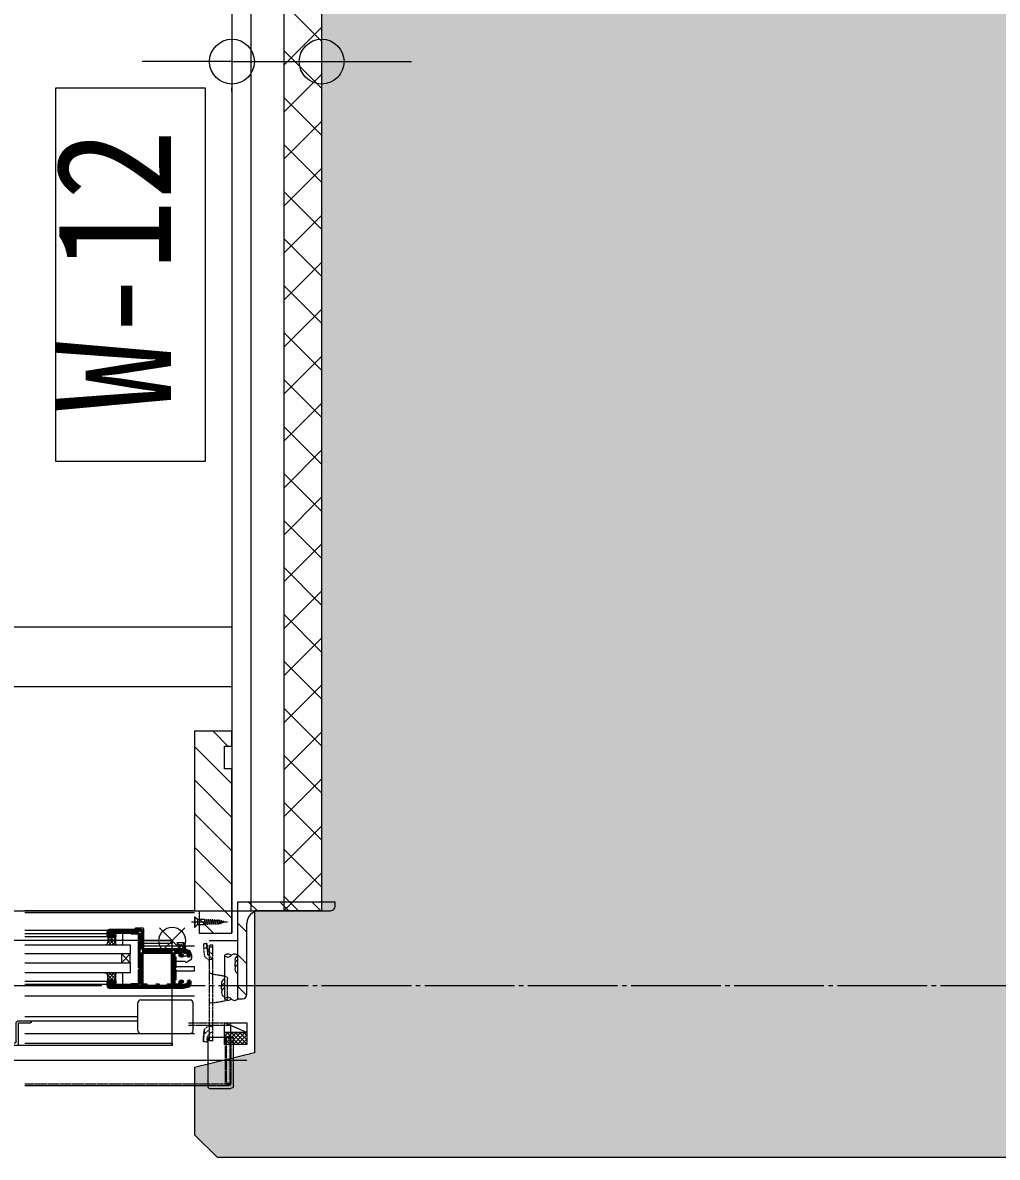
# Model space of a CAD drawing. Units: millimetres at full size, sheet at 1:30. Extents: x -17796 to 21385, y -23279 to 7734.
# Drawn here: x 18784 to 19436, y -5334 to -4575 of the extents above; entities that cross this region are included whole.
import ezdxf
from ezdxf.enums import TextEntityAlignment as Align

# ---------------------------------------------------------------- set-up
doc = ezdxf.new("R2010")
doc.units = ezdxf.units.MM
doc.header["$LTSCALE"] = 30
for name, pattern in [('USER14', [18.9, 15, -0.9, 0.6, -0.9, 0.6, -0.9]), ('USER2', [2, 1.25, -0.25, 0.25, -0.25]), ('USER7', [0.2, 0.1, -0.1]), ('USER8', [0.75, 0.5, -0.25]), ('USER9', [2.3, 2, -0.1, 0.1, -0.1])]:
    doc.linetypes.add(name, pattern=pattern)
for name, color, linetype, lineweight in [('0-1_(W)電灯', 253, 'Continuous', 18), ('0-E_遮音材', 254, 'Continuous', 18), ('1-0_掃き出しﾏｰｸ', 253, 'USER7', 18), ('1-F_衛生陶器・住設', 2, 'USER9', 18), ('3-2_寸法', 142, 'Continuous', 18), ('5-5_割付線', 4, 'Continuous', 18), ('5-6_---', 2, 'USER8', 18), ('5-7_補助線', 21, 'Continuous', 20), ('5-E_文字', 6, 'Continuous', 30), ('5-F_寸法', 2, 'USER8', 9), ('6-0_補助線1', 134, 'Continuous', 9), ('6-2_給湯', 2, 'Continuous', 9)]:
    doc.layers.add(name, color=color, linetype=linetype, lineweight=lineweight)
doc.layers.add('6-1_給水', color=7, linetype='Continuous')
doc.styles.add('ＭＳ ゴシック', font='')
doc.styles.get('ＭＳ ゴシック').set_extended_font_data('MS Gothic')

# ---------------------------------------------------------------- blocks, each defined once
blk = doc.blocks.new('REF-TO-1X861')
at = {"layer": '5-5_割付線'}
for p, q in [((3292, 7192.3), (3292, 7223.8)), ((3301, 7232.8), (4327, 7232.8)), ((3481, 7183.3), (3301, 7183.3)), ((3523, 7199.8), (3481, 7199.8)), ((3481, 7183.3), (3481, 7199.8)), ((3523, 7199.8), (3539.5, 7183.3)), ((3742, 7183.3), (3539.5, 7183.3)), ((3742, 6242.8), (3742, 7183.3)), ((3791.5, 5197.3), (3791.5, 7168.3)), ((3806.5, 7183.3), (3983.5, 7183.3)), ((3992.5, 7067.8), (3992.5, 7174.3)), ((4042, 7067.8), (4042, 7174.3)), ((4051, 7183.3), (4277.5, 7183.3)), ((4292.5, 7168.3), (4292.5, 6782.8)), ((4342, 7217.8), (4342, 6782.8)), ((4027, 7052.8), (4007.5, 7052.8)), ((4582, 6752.8), (4322.5, 6752.8)), ((4342, 6782.8), (4582, 6782.8)), ((3457, 6191.8), (3457, 6227.8)), ((3484, 6182.8), (3466, 6182.8)), ((3742, 6242.8), (3472, 6242.8)), ((3742, 6206.8), (3493, 6206.8)), ((3493, 6191.8), (3493, 6206.8)), ((3742, 5617.3), (3742, 6206.8)), ((3512.6, 5572.1), (3460.1, 5624.6)), ((3512, 5642.8), (3467.6, 5642.8)), ((3537.5, 5617.3), (3512, 5642.8)), ((3742, 5567.8), (3523.2, 5567.8)), ((3742, 5617.3), (3537.5, 5617.3)), ((3742, 5182.3), (3742, 5567.8)), ((3406, 5237.8), (3382, 5237.8)), ((3562, 5237.8), (3538, 5237.8)), ((3992.5, 5297.8), (3992.5, 5191.3)), ((4027, 5312.8), (4007.5, 5312.8)), ((4042, 5297.8), (4042, 5228.8)), ((3292, 5141.8), (3292, 5173.3)), ((3742, 5132.8), (3301, 5132.8)), ((3382, 5179.3), (3382, 5201.8)), ((3391, 5210.8), (3412, 5210.8)), ((3553, 5170.3), (3391, 5170.3)), ((3421, 5219.8), (3421, 5222.8)), ((3523, 5219.8), (3523, 5222.8)), ((3553, 5210.8), (3532, 5210.8)), ((3562, 5179.3), (3562, 5201.8)), ((3592, 5182.3), (3592, 5207.8)), ((3742, 5182.3), (3592, 5182.3)), ((3742, 4541.8), (3742, 5132.8)), ((3778, 4568.8), (3778, 5132.8)), ((4033, 5132.8), (3778, 5132.8)), ((3983.5, 5182.3), (3806.5, 5182.3)), ((4042, 5228.8), (4036, 5222.8)), ((4036, 5222.8), (4042, 5216.8)), ((4042, 5216.8), (4042, 5141.8)), ((3832, 4568.8), (3778, 4568.8)), ((3832, 4532.8), (3832, 4568.8)), ((3832, 4532.8), (3751, 4532.8))]:
    blk.add_line(p, q, dxfattribs=at)
blk.add_lwpolyline([(3352, 5207.8), (3352, 5182.3), (3301, 5182.3)], dxfattribs=at)
for centre, radius, start, end in [((3301, 7223.8), 9, 90, 180), ((3301, 7192.3), 9, 180, 270), ((3806.5, 7168.3), 15, 90, 180), ((3983.5, 7174.3), 9, 0, 90), ((4007.5, 7067.8), 15, 180, 270), ((4027, 7067.8), 15, 270, 0), ((4051, 7174.3), 9, 90, 180), ((4277.5, 7168.3), 15, 0, 90), ((4327, 7217.8), 15, 0, 90), ((4322.5, 6782.8), 30, 180, 270), ((4582, 6767.8), 15, 270, 90), ((3472, 6227.8), 15, 90, 180), ((3466, 6191.8), 9, 180, 270), ((3484, 6191.8), 9, 270, 0), ((3467.6, 5632.1), 10.6, 90, 225), ((3523.2, 5582.8), 15, 225, 270), ((3382, 5207.8), 30, 90, 180), ((3406, 5222.8), 15, 0, 90), ((3538, 5222.8), 15, 90, 180), ((3562, 5207.8), 30, 0, 90), ((4007.5, 5297.8), 15, 90, 180), ((4027, 5297.8), 15, 0, 90), ((3301, 5173.3), 9, 90, 180), ((3301, 5141.8), 9, 180, 270), ((3391, 5201.8), 9, 90, 180), ((3391, 5179.3), 9, 180, 270), ((3412, 5219.8), 9, 270, 0), ((3532, 5219.8), 9, 180, 270), ((3553, 5201.8), 9, 0, 90), ((3553, 5179.3), 9, 270, 360), ((3806.5, 5197.3), 15, 180, 270), ((3983.5, 5191.3), 9, 270, 0), ((4033, 5141.8), 9, 270, 0), ((3751, 4541.8), 9, 180, 270)]:
    blk.add_arc(centre, radius, start, end, dxfattribs=at)
blk = doc.blocks.new('BZA-127(RR)')
at = {"layer": '5-6_---'}
for p, q in [((696, 2040), (627.5, 2031.4)), ((627.5, 2031.4), (647.7, 1870.4)), ((627.5, 2031.4), (627.5, 1941.4)), ((647.7, 1870.4), (750, 1785.6)), ((647.7, 1870.4), (649, 1780.4)), ((819, 2010), (750, 2010)), ((750, 2010), (750, 90)), ((750, 1875.2), (819, 1818)), ((819, 2010), (819, 90)), ((819, 1722), (750, 1722)), ((819, 1248.5), (750, 1260)), ((819, 1248.5), (1059.9, 1208.4)), ((1110, 1149.2), (1110, 770.8)), ((819, 671.5), (1059.9, 711.6)), ((819, 671.5), (750, 660)), ((627.5, 158.6), (649, 319.6)), ((649, 319.6), (750, 409.1)), ((696, 150), (714, 285)), ((714, 285), (750, 316.9)), ((714, 285), (714, 195)), ((750, 316.9), (819, 378)), ((819, 378), (750, 378)), ((696, 150), (627.5, 158.6)), ((696, 150), (696, 60)), ((819, 135), (750, 135)), ((819, 90), (750, 90))]:
    blk.add_line(p, q, dxfattribs=at)
for points in [[(627.5, 1941.4), (649, 1780.4), (750, 1690.9)], [(696, 2040), (714, 1905), (750, 1875.2)], [(696, 60), (714, 195), (750, 226.4), (819, 286.6)], [(696, 60), (627.5, 68.6), (627.5, 158.6)]]:
    blk.add_lwpolyline(points, dxfattribs=at)
for centre, start, end in [((1050, 1149.2), 0, 80.53767), ((1050, 770.8), 279.46233, 0)]:
    blk.add_arc(centre, 60, start, end, dxfattribs=at)
blk = doc.blocks.new('BAP-500R')
at = {"layer": '5-7_補助線'}
for p, q in [((-450, 30), (-450, -969)), ((-420, 60), (0, 60)), ((60, 0), (60, -969)), ((-450, -969), (60, -969))]:
    blk.add_line(p, q, dxfattribs=at)
for centre, radius, start, end in [((-420, 30), 30, 90, 180), ((0, 0), 60, 0, 90)]:
    blk.add_arc(centre, radius, start, end, dxfattribs=at)
at = {"layer": '5-F_寸法'}
for p, q in [((-450, 0), (0, 0)), ((0, 0), (0, -969))]:
    blk.add_line(p, q, dxfattribs=at)
blk = doc.blocks.new('SUBL42TMR6')
at = {"layer": '5-E_文字', "linetype": 'USER8'}
blk.add_lwpolyline([(-90, 291), (0, 291), (0, 1224), (-90, 1224)], close=True, dxfattribs=at)
at = {"layer": '5-F_寸法'}
for p, q in [((-4125, 1224), (0, 1224)), ((-450, 1260), (0, 1260)), ((0, 0), (0, 1260)), ((-840, 0), (0, 0)), ((-839.7, 45), (0, 45))]:
    blk.add_line(p, q, dxfattribs=at)
at = {"layer": '6-0_補助線1', "color": 3, "lineweight": 20}
blk.add_line((-4125, 1260), (-450, 1260), dxfattribs=at)
at = {"layer": '6-2_給湯'}
for p, q in [((-78.1, 1219.7), (-77.8, 1219.7)), ((-78.1, 1172.1), (-77.8, 1172.1)), ((-66.2, 1195.9), (-65.9, 1195.9)), ((-66.2, 1148.2), (-65.9, 1148.2)), ((-54.3, 1219.7), (-54, 1219.7)), ((-54.3, 1172.1), (-54, 1172.1)), ((-42.4, 1195.9), (-42.1, 1195.9)), ((-42.4, 1148.2), (-42.1, 1148.2)), ((-30.5, 1219.7), (-30.2, 1219.7)), ((-30.5, 1172.1), (-30.2, 1172.1)), ((-18.6, 1195.9), (-18.3, 1195.9)), ((-18.6, 1148.2), (-18.3, 1148.2)), ((-6.7, 1219.7), (-6.4, 1219.7)), ((-6.7, 1172.1), (-6.4, 1172.1)), ((-78.1, 1124.4), (-77.8, 1124.4)), ((-78.1, 1076.8), (-77.8, 1076.8)), ((-78.1, 1029.2), (-77.8, 1029.2)), ((-78.1, 981.6), (-77.8, 981.6)), ((-78.1, 933.9), (-77.8, 933.9)), ((-66.2, 1100.6), (-65.9, 1100.6)), ((-66.2, 1053), (-65.9, 1053)), ((-66.2, 1005.4), (-65.9, 1005.4)), ((-66.2, 957.7), (-65.9, 957.7)), ((-54.3, 1124.4), (-54, 1124.4)), ((-54.3, 1076.8), (-54, 1076.8)), ((-54.3, 1029.2), (-54, 1029.2)), ((-54.3, 981.6), (-54, 981.6)), ((-54.3, 933.9), (-54, 933.9)), ((-42.4, 1100.6), (-42.1, 1100.6)), ((-42.4, 1053), (-42.1, 1053)), ((-42.4, 1005.4), (-42.1, 1005.4)), ((-42.4, 957.7), (-42.1, 957.7)), ((-30.5, 1124.4), (-30.2, 1124.4)), ((-30.5, 1076.8), (-30.2, 1076.8)), ((-30.5, 1029.2), (-30.2, 1029.2)), ((-30.5, 981.6), (-30.2, 981.6)), ((-30.5, 933.9), (-30.2, 933.9)), ((-18.6, 1100.6), (-18.3, 1100.6)), ((-18.6, 1053), (-18.3, 1053)), ((-18.6, 1005.4), (-18.3, 1005.4)), ((-18.6, 957.7), (-18.3, 957.7)), ((-6.7, 1124.4), (-6.4, 1124.4)), ((-6.7, 1076.8), (-6.4, 1076.8)), ((-6.7, 1029.2), (-6.4, 1029.2)), ((-6.7, 981.6), (-6.4, 981.6)), ((-6.7, 933.9), (-6.4, 933.9)), ((-78.1, 886.3), (-77.8, 886.3)), ((-78.1, 838.7), (-77.8, 838.7)), ((-78.1, 791.1), (-77.8, 791.1)), ((-78.1, 743.4), (-77.8, 743.4)), ((-78.1, 695.8), (-77.8, 695.8)), ((-66.2, 910.1), (-65.9, 910.1)), ((-66.2, 862.5), (-65.9, 862.5)), ((-66.2, 814.9), (-65.9, 814.9)), ((-66.2, 767.2), (-65.9, 767.2)), ((-66.2, 719.6), (-65.9, 719.6)), ((-54.3, 886.3), (-54, 886.3)), ((-54.3, 838.7), (-54, 838.7)), ((-54.3, 791.1), (-54, 791.1)), ((-54.3, 743.4), (-54, 743.4)), ((-54.3, 695.8), (-54, 695.8)), ((-42.4, 910.1), (-42.1, 910.1)), ((-42.4, 862.5), (-42.1, 862.5)), ((-42.4, 814.9), (-42.1, 814.9)), ((-42.4, 767.2), (-42.1, 767.2)), ((-42.4, 719.6), (-42.1, 719.6)), ((-30.5, 886.3), (-30.2, 886.3)), ((-30.5, 838.7), (-30.2, 838.7)), ((-30.5, 791.1), (-30.2, 791.1)), ((-30.5, 743.4), (-30.2, 743.4)), ((-30.5, 695.8), (-30.2, 695.8)), ((-18.6, 910.1), (-18.3, 910.1)), ((-18.6, 862.5), (-18.3, 862.5)), ((-18.6, 814.9), (-18.3, 814.9)), ((-18.6, 767.2), (-18.3, 767.2)), ((-18.6, 719.6), (-18.3, 719.6)), ((-6.7, 886.3), (-6.4, 886.3)), ((-6.7, 838.7), (-6.4, 838.7)), ((-6.7, 791.1), (-6.4, 791.1)), ((-6.7, 743.4), (-6.4, 743.4)), ((-6.7, 695.8), (-6.4, 695.8)), ((-78.1, 648.2), (-77.8, 648.2)), ((-78.1, 600.6), (-77.8, 600.6)), ((-78.1, 552.9), (-77.8, 552.9)), ((-78.1, 505.3), (-77.8, 505.3)), ((-78.1, 457.7), (-77.8, 457.7)), ((-66.2, 672), (-65.9, 672)), ((-66.2, 624.4), (-65.9, 624.4)), ((-66.2, 576.7), (-65.9, 576.7)), ((-66.2, 529.1), (-65.9, 529.1)), ((-66.2, 481.5), (-65.9, 481.5)), ((-54.3, 648.2), (-54, 648.2)), ((-54.3, 600.6), (-54, 600.6)), ((-54.3, 552.9), (-54, 552.9)), ((-54.3, 505.3), (-54, 505.3)), ((-54.3, 457.7), (-54, 457.7)), ((-42.4, 672), (-42.1, 672)), ((-42.4, 624.4), (-42.1, 624.4)), ((-42.4, 576.7), (-42.1, 576.7)), ((-42.4, 529.1), (-42.1, 529.1)), ((-42.4, 481.5), (-42.1, 481.5)), ((-30.5, 648.2), (-30.2, 648.2)), ((-30.5, 600.6), (-30.2, 600.6)), ((-30.5, 552.9), (-30.2, 552.9)), ((-30.5, 505.3), (-30.2, 505.3)), ((-30.5, 457.7), (-30.2, 457.7)), ((-18.6, 672), (-18.3, 672)), ((-18.6, 624.4), (-18.3, 624.4)), ((-18.6, 576.7), (-18.3, 576.7)), ((-18.6, 529.1), (-18.3, 529.1)), ((-18.6, 481.5), (-18.3, 481.5)), ((-6.7, 648.2), (-6.4, 648.2)), ((-6.7, 600.6), (-6.4, 600.6)), ((-6.7, 552.9), (-6.4, 552.9)), ((-6.7, 505.3), (-6.4, 505.3)), ((-6.7, 457.7), (-6.4, 457.7)), ((-78.1, 410.1), (-77.8, 410.1)), ((-78.1, 362.4), (-77.8, 362.4)), ((-78.1, 314.8), (-77.8, 314.8)), ((-66.2, 433.9), (-65.9, 433.9)), ((-66.2, 386.2), (-65.9, 386.2)), ((-66.2, 338.6), (-65.9, 338.6)), ((-54.3, 410.1), (-54, 410.1)), ((-54.3, 362.4), (-54, 362.4)), ((-54.3, 314.8), (-54, 314.8)), ((-42.4, 433.9), (-42.1, 433.9)), ((-42.4, 386.2), (-42.1, 386.2)), ((-42.4, 338.6), (-42.1, 338.6)), ((-30.5, 410.1), (-30.2, 410.1)), ((-30.5, 362.4), (-30.2, 362.4)), ((-30.5, 314.8), (-30.2, 314.8)), ((-18.6, 433.9), (-18.3, 433.9)), ((-18.6, 386.2), (-18.3, 386.2)), ((-18.6, 338.6), (-18.3, 338.6)), ((-6.7, 410.1), (-6.4, 410.1)), ((-6.7, 362.4), (-6.4, 362.4)), ((-6.7, 314.8), (-6.4, 314.8))]:
    blk.add_line(p, q, dxfattribs=at)
at = {"layer": '6-1_給水'}
blk.add_blockref('BAP-500R', (0, 1260), dxfattribs=at)

msp = doc.modelspace()

# ---------------------------------------------------------------- linework, layer by layer
at = {"layer": '0-1_(W)電灯', "color": 41}
for p, q in [((18984.07, -4587.39), (18959.07, -4562.39)), ((18959.07, -4603.18), (18984.07, -4578.18)), ((18984.07, -4618.82), (18959.07, -4593.82)), ((18959.07, -4634.61), (18984.07, -4609.61)), ((18984.07, -4650.25), (18959.07, -4625.25)), ((18959.07, -4666.04), (18984.07, -4641.04)), ((18984.07, -4681.68), (18959.07, -4656.68)), ((18959.07, -4697.47), (18984.07, -4672.47)), ((18984.07, -4713.11), (18959.07, -4688.11)), ((18959.07, -4728.9), (18984.07, -4703.9)), ((18984.07, -4744.54), (18959.07, -4719.54)), ((18959.07, -4760.34), (18984.07, -4735.34)), ((18984.07, -4775.97), (18959.07, -4750.97)), ((18959.07, -4791.77), (18984.07, -4766.77)), ((18984.07, -4807.4), (18959.07, -4782.4)), ((18959.07, -4823.2), (18984.07, -4798.2)), ((18984.07, -4838.83), (18959.07, -4813.83)), ((18959.07, -4854.63), (18984.07, -4829.63)), ((18984.07, -4870.27), (18959.07, -4845.27)), ((18959.07, -4886.06), (18984.07, -4861.06)), ((18984.07, -4901.7), (18959.07, -4876.7)), ((18959.07, -4917.49), (18984.07, -4892.49)), ((18984.07, -4933.13), (18959.07, -4908.13)), ((18959.07, -4948.92), (18984.07, -4923.92)), ((18984.07, -4964.56), (18959.07, -4939.56)), ((18959.07, -4980.35), (18984.07, -4955.35)), ((18984.07, -4995.99), (18959.07, -4970.99)), ((18959.07, -5011.78), (18984.07, -4986.78)), ((18984.07, -5027.42), (18959.07, -5002.42)), ((18959.07, -5043.21), (18984.07, -5018.21)), ((18984.07, -5058.85), (18959.07, -5033.85)), ((18959.07, -5074.64), (18984.07, -5049.64)), ((18984.07, -5090.28), (18959.07, -5065.28)), ((18959.07, -5106.08), (18984.07, -5081.08)), ((18984.07, -5121.71), (18959.07, -5096.71)), ((18959.07, -5137.51), (18984.07, -5112.51)), ((18984.07, -5153.14), (18959.07, -5128.14)), ((18959.07, -5168.94), (18984.07, -5143.94)), ((18968.54, -5169.04), (18959.07, -5159.57))]:
    msp.add_line(p, q, dxfattribs=at)
at = {"layer": '0-1_(W)電灯', "color": 171}
for p, q in [((18984.07, -4580.99), (18984.07, -4583.49)), ((18894.07, -4600.99), (18864.07, -4600.99)), ((18924.07, -4600.99), (18984.07, -4600.99)), ((19014.07, -4600.99), (19044.07, -4600.99)), ((18924.07, -4620.99), (18924.07, -4618.49))]:
    msp.add_line(p, q, dxfattribs=at)
at = {"layer": '0-1_(W)電灯', "color": 7}
for p, q in [((18924.07, -4600.99), (18894.07, -4600.99)), ((18984.07, -4600.99), (19014.07, -4600.99)), ((18928.07, -5228.04), (18928.07, -5163.04)), ((18928.07, -5163.04), (18993.07, -5163.04)), ((18942.57, -5169.04), (18990.07, -5169.04)), ((18993.07, -5166.04), (18993.07, -5163.04)), ((18934.07, -5225.04), (18934.07, -5177.54)), ((18928.07, -5228.04), (18931.07, -5228.04))]:
    msp.add_line(p, q, dxfattribs=at)
at = {"layer": '0-1_(W)電灯', "color": 3, "linetype": 'USER14'}
for p, q in [((17036.56, -4979.04), (18924.07, -4979.04)), ((17036.56, -5019.04), (18924.07, -5019.04))]:
    msp.add_line(p, q, dxfattribs=at)
at = {"layer": '0-1_(W)電灯', "color": 9}
for p, q in [((18911.41, -5049.04), (18921.41, -5059.04)), ((18899.07, -5059.16), (18924.07, -5084.16)), ((18899.07, -5081.61), (18924.07, -5106.61)), ((18899.07, -5104.06), (18924.07, -5129.06)), ((18899.07, -5126.51), (18924.07, -5151.51)), ((18924.07, -5134.04), (18924.07, -5184.04)), ((18899.07, -5148.96), (18924.07, -5173.96)), ((18899.07, -5169.04), (18785.57, -5169.04)), ((18934.98, -5163.04), (18941.11, -5169.17)), ((18956.19, -5163.04), (18962.19, -5169.04)), ((18977.41, -5163.04), (18983.41, -5169.04)), ((18899.07, -5170.54), (18785.57, -5170.54)), ((18902.07, -5174.41), (18911.7, -5184.04)), ((18785.57, -5182.04), (18842.07, -5182.04)), ((18785.57, -5184.29), (18841.07, -5184.29)), ((18850.07, -5184.04), (18847.07, -5184.04)), ((18875.51, -5180.49), (18892.63, -5197.6)), ((18875.51, -5197.6), (18892.63, -5180.49)), ((18928.07, -5177.35), (18934.07, -5183.35)), ((18785.57, -5186.29), (18841.07, -5186.29)), ((18839.07, -5191.89), (18847.07, -5191.89)), ((18839.52, -5191.84), (18839.46, -5191.89)), ((18840.43, -5191.35), (18840.98, -5191.89)), ((18845.06, -5186.29), (18841.01, -5190.34)), ((18842.82, -5186.29), (18841.07, -5188.04)), ((18841.07, -5187.5), (18845.47, -5191.89)), ((18841.07, -5189.74), (18843.22, -5191.89)), ((18846.07, -5187.53), (18841.71, -5191.89)), ((18842.11, -5186.29), (18846.07, -5190.25)), ((18846.07, -5189.78), (18843.95, -5191.89)), ((18844.36, -5186.29), (18846.07, -5188.01)), ((18846.07, -5185.04), (18846.07, -5190.89)), ((18846.07, -5190.89), (18846.07, -5186.29)), ((18846.43, -5191.66), (18846.2, -5191.89)), ((18847.07, -5191.89), (18850.07, -5191.89)), ((18851.07, -5190.89), (18851.07, -5185.04)), ((18865.07, -5189.04), (18884.07, -5189.04)), ((18865.07, -5190.69), (18884.37, -5190.69)), ((18884.07, -5189.04), (18884.07, -5190.69)), ((18908.77, -5189.04), (18928.07, -5189.04)), ((18850.07, -5197.89), (18856.07, -5203.89)), ((18850.07, -5203.89), (18856.07, -5197.89)), ((18865.07, -5192.54), (18888.57, -5192.54)), ((18889.17, -5192.54), (18899.07, -5192.54)), ((18892.27, -5192.54), (18899.07, -5192.54)), ((18919.07, -5199.06), (18919.07, -5228.04)), ((18928.07, -5198.56), (18934.07, -5204.56)), ((18928.07, -5228.04), (18928.07, -5199.06)), ((18886.07, -5206.39), (18899.07, -5206.39)), ((18899.07, -5209.19), (18899.07, -5206.39)), ((18839.07, -5210.69), (18847.07, -5210.69)), ((18839.57, -5210.69), (18839.68, -5210.8)), ((18840.87, -5210.69), (18840.37, -5211.19)), ((18840.96, -5212.09), (18845.17, -5216.29)), ((18843.11, -5210.69), (18841.07, -5212.74)), ((18845.36, -5210.69), (18841.07, -5214.98)), ((18841.07, -5214.44), (18842.93, -5216.29)), ((18841.82, -5210.69), (18846.07, -5214.95)), ((18846.07, -5212.23), (18842, -5216.29)), ((18844.06, -5210.69), (18846.07, -5212.7)), ((18846.07, -5214.47), (18844.25, -5216.29)), ((18846.07, -5211.69), (18846.07, -5217.54)), ((18846.07, -5211.69), (18846.07, -5216.29)), ((18846.31, -5210.69), (18846.49, -5210.88)), ((18850.07, -5210.69), (18847.07, -5210.69)), ((18851.07, -5217.54), (18851.07, -5211.69)), ((18886.07, -5209.19), (18899.07, -5209.19)), ((18785.57, -5216.29), (18841.07, -5216.29)), ((18785.57, -5218.29), (18841.07, -5218.29)), ((18847.07, -5218.54), (18850.07, -5218.54)), ((18928.07, -5219.77), (18933.99, -5225.69)), ((18785.57, -5226.04), (18899.07, -5226.04)), ((18785.57, -5239.89), (18861.07, -5239.89)), ((18785.57, -5242.69), (18861.07, -5242.69)), ((18934.07, -5250.54), (18919.07, -5244.04)), ((18785.57, -5251.24), (18899.07, -5251.24)), ((18921.49, -5250.54), (18919.07, -5252.97)), ((18924.32, -5250.54), (18919.07, -5255.8)), ((18919.07, -5251.79), (18925.83, -5258.54)), ((18927.15, -5250.54), (18919.15, -5258.54)), ((18920.66, -5250.54), (18928.66, -5258.54)), ((18929.98, -5250.54), (18921.98, -5258.54)), ((18923.49, -5250.54), (18931.49, -5258.54)), ((18932.81, -5250.54), (18924.81, -5258.54)), ((18926.31, -5250.54), (18934.07, -5258.3)), ((18934.07, -5252.11), (18927.64, -5258.54)), ((18929.14, -5250.54), (18934.07, -5255.47)), ((18931.97, -5250.54), (18934.07, -5252.64)), ((18785.57, -5257.64), (18884.07, -5257.64)), ((18785.57, -5259.04), (18884.37, -5259.04)), ((18884.07, -5257.64), (18884.07, -5259.04)), ((18919.07, -5254.61), (18923, -5258.54)), ((18919.07, -5257.44), (18920.17, -5258.54)), ((18934.07, -5254.94), (18930.46, -5258.54)), ((18934.07, -5257.77), (18933.29, -5258.54))]:
    msp.add_line(p, q, dxfattribs=at)
at = {"layer": '0-1_(W)電灯', "color": 1, "linetype": 'USER2', "lineweight": 9}
msp.add_line((18897.07, -5176.54), (18921.06, -5176.54), dxfattribs=at)
at = {"layer": '0-1_(W)電灯', "color": 3, "linetype": 'USER8', "lineweight": 20}
for p, q in [((18899.07, -5173.05), (18899.07, -5180.04)), ((18899.07, -5173.05), (18899.32, -5173.05)), ((18899.32, -5173.05), (18901.07, -5174.8)), ((18899.32, -5173.05), (18899.32, -5180.04)), ((18901.07, -5174.8), (18905.67, -5174.8)), ((18901.07, -5174.8), (18901.07, -5178.29)), ((18906.37, -5178.29), (18905.67, -5174.8)), ((18905.75, -5175.2), (18915.27, -5175.53)), ((18907.79, -5178.42), (18907.04, -5174.64)), ((18909.18, -5178.37), (18908.44, -5174.69)), ((18910.57, -5178.33), (18909.85, -5174.74)), ((18911.96, -5178.28), (18911.26, -5174.79)), ((18913.35, -5178.23), (18912.67, -5174.84)), ((18914.74, -5178.18), (18914.08, -5174.89)), ((18915.27, -5175.53), (18919.06, -5176.54)), ((18915.27, -5177.56), (18919.06, -5176.54)), ((18916.1, -5177.96), (18915.5, -5174.97)), ((18917.43, -5177.6), (18916.98, -5175.37)), ((18918.75, -5177.25), (18918.46, -5175.76)), ((18899.07, -5180.04), (18899.32, -5180.04)), ((18899.32, -5180.04), (18901.07, -5178.29)), ((18901.07, -5178.29), (18906.37, -5178.29)), ((18906.28, -5177.88), (18915.27, -5177.56))]:
    msp.add_line(p, q, dxfattribs=at)
at = {"layer": '0-1_(W)電灯', "color": 4, "lineweight": 40}
for p, q in [((18841.07, -5185.79), (18841.07, -5183.04)), ((18842.07, -5182.04), (18863.07, -5182.04)), ((18856.27, -5183.64), (18842.27, -5183.64)), ((18856.27, -5183.64), (18856.52, -5183.9)), ((18862.07, -5184.04), (18856.88, -5184.04)), ((18862.07, -5207.29), (18862.07, -5184.04)), ((18864.07, -5195.04), (18864.07, -5183.04)), ((18841.57, -5186.29), (18845.65, -5186.29)), ((18864.02, -5196.99), (18884.12, -5196.99)), ((18864.02, -5218.59), (18864.02, -5196.99)), ((18890.83, -5195.04), (18864.07, -5195.04)), ((18884.12, -5218.59), (18884.12, -5196.99)), ((18889.07, -5196.99), (18885.32, -5196.99)), ((18885.32, -5199.99), (18885.32, -5196.99)), ((18889.07, -5196.99), (18889.07, -5198.34)), ((18889.97, -5198.34), (18889.97, -5196.54)), ((18890.89, -5196.54), (18889.97, -5196.54)), ((18890.77, -5198.64), (18890.27, -5198.64)), ((18890.27, -5199.54), (18890.77, -5199.54)), ((18890.89, -5196.54), (18894.49, -5197.41)), ((18891.07, -5199.24), (18891.07, -5198.94)), ((18891.3, -5195.1), (18894.54, -5195.88)), ((18894.87, -5199.24), (18894.87, -5197.89)), ((18895.17, -5199.54), (18896.07, -5199.54)), ((18896.07, -5197.82), (18896.07, -5199.54)), ((18885.32, -5199.99), (18886.07, -5199.99)), ((18886.07, -5207.29), (18886.07, -5199.99)), ((18862.07, -5218.54), (18862.07, -5208.29)), ((18886.07, -5215.59), (18886.07, -5208.29)), ((18841.07, -5216.79), (18841.07, -5219.54)), ((18841.57, -5216.29), (18845.65, -5216.29)), ((18890.83, -5220.54), (18842.07, -5220.54)), ((18842.27, -5217.39), (18845.69, -5217.12)), ((18842.27, -5218.94), (18842.27, -5217.39)), ((18856.27, -5218.94), (18842.27, -5218.94)), ((18856.27, -5218.94), (18856.52, -5218.69)), ((18862.07, -5218.54), (18856.88, -5218.54)), ((18866.81, -5218.59), (18864.02, -5218.59)), ((18867.17, -5218.74), (18867.87, -5219.44)), ((18873.07, -5219.44), (18867.87, -5219.44)), ((18873.07, -5219.44), (18873.07, -5218.59)), ((18880.27, -5219.44), (18875.07, -5219.44)), ((18880.97, -5218.74), (18880.27, -5219.44)), ((18881.33, -5218.59), (18884.12, -5218.59)), ((18885.32, -5215.59), (18886.07, -5215.59)), ((18885.32, -5215.59), (18885.32, -5218.59)), ((18889.07, -5218.59), (18885.32, -5218.59)), ((18889.07, -5218.59), (18889.07, -5217.24)), ((18889.97, -5217.24), (18889.97, -5219.04)), ((18890.89, -5219.04), (18889.97, -5219.04)), ((18890.27, -5216.04), (18890.77, -5216.04)), ((18890.77, -5216.94), (18890.27, -5216.94)), ((18890.89, -5219.04), (18894.49, -5218.18)), ((18891.07, -5216.34), (18891.07, -5216.64)), ((18891.3, -5220.49), (18894.54, -5219.71)), ((18894.87, -5216.34), (18894.87, -5217.7)), ((18895.17, -5216.04), (18896.07, -5216.04)), ((18896.07, -5217.77), (18896.07, -5216.04))]:
    msp.add_line(p, q, dxfattribs=at)
at = {"layer": '0-1_(W)電灯', "color": 21, "lineweight": 20}
for p, q in [((18859.07, -5182.04), (18859.07, -5181.34)), ((18864.07, -5181.84), (18859.07, -5181.84)), ((18864.57, -5180.84), (18859.57, -5180.84)), ((18861.07, -5182.04), (18861.07, -5181.84)), ((18862.07, -5182.04), (18862.07, -5181.84)), ((18864.07, -5181.84), (18864.07, -5194.84)), ((18865.07, -5194.84), (18865.07, -5181.34)), ((18865.07, -5194.84), (18864.07, -5194.84)), ((18888.97, -5197.14), (18886.17, -5197.14)), ((18886.17, -5203.04), (18886.17, -5197.14)), ((18888.97, -5199.54), (18888.97, -5197.14)), ((18896.07, -5199.54), (18888.97, -5199.54)), ((18896.07, -5198.04), (18896.57, -5198.04)), ((18896.07, -5198.04), (18896.07, -5199.54)), ((18897.07, -5198.54), (18897.07, -5201.01)), ((18892.57, -5203.04), (18886.17, -5203.04)), ((18896.62, -5201.84), (18894.42, -5203.31)), ((18863.07, -5228.74), (18896.07, -5228.74)), ((18861.07, -5249.24), (18861.07, -5230.74)), ((18898.07, -5249.24), (18898.07, -5230.74)), ((18863.07, -5251.24), (18896.07, -5251.24))]:
    msp.add_line(p, q, dxfattribs=at)
at = {"layer": '0-1_(W)電灯', "color": 60}
for p, q in [((18875.51, -5180.49), (18892.63, -5197.6)), ((18875.51, -5197.6), (18892.63, -5180.49))]:
    msp.add_line(p, q, dxfattribs=at)
at = {"layer": '0-1_(W)電灯', "color": 4, "lineweight": 20}
for p, q in [((18887.37, -5190.74), (18887.37, -5191.14)), ((18887.67, -5191.44), (18888.57, -5191.44)), ((18888.57, -5191.44), (18888.57, -5194.49)), ((18889.47, -5191.94), (18890.34, -5191.94)), ((18890.56, -5192.03), (18890.98, -5192.46)), ((18891.57, -5191.74), (18891.57, -5192.24)), ((18891.87, -5191.44), (18892.17, -5191.44)), ((18888.98, -5194.92), (18892.11, -5195.1)), ((18889.17, -5192.24), (18889.17, -5194.04)), ((18889.47, -5194.36), (18892.09, -5194.53)), ((18891.19, -5192.54), (18891.27, -5192.54))]:
    msp.add_line(p, q, dxfattribs=at)
at = {"layer": '0-1_(W)電灯', "color": 4}
for points in [[(19415.07, -4289.04), (18924.07, -4289.04), (18924.07, -5169.04)], [(19415.07, -4301.56), (18936.59, -4301.56), (18936.59, -5169.04)]]:
    msp.add_lwpolyline(points, dxfattribs=at)
at = {"layer": '0-1_(W)電灯', "color": 41}
msp.add_lwpolyline([(18959.07, -4319.04), (18984.07, -4319.04), (18984.07, -5169.04), (18959.07, -5169.04)], close=True, dxfattribs=at)
at = {"layer": '0-1_(W)電灯', "color": 2}
msp.add_lwpolyline([(18806.15, -4868.55), (18806.15, -4618.55), (18906.15, -4618.55), (18906.15, -4868.55)], close=True, dxfattribs=at)
at = {"layer": '0-1_(W)電灯', "color": 9}
for points in [[(18924.07, -5049.04), (18899.07, -5049.04), (18899.07, -5169.04), (18902.07, -5169.04), (18902.07, -5184.04), (18924.07, -5184.04), (18924.07, -5074.04), (18919.07, -5074.04), (18919.07, -5059.04), (18924.07, -5059.04)], [(18884.07, -5189.04), (17074.07, -5189.04), (17074.07, -5259.04), (18884.07, -5259.04)], [(18856.07, -5203.89), (18856.07, -5197.89), (18850.07, -5197.89), (18850.07, -5203.89)], [(18934.07, -5250.54), (18919.07, -5250.54), (18919.07, -5244.04), (18934.07, -5244.04)], [(18934.07, -5258.54), (18919.07, -5258.54), (18919.07, -5250.54), (18934.07, -5250.54)]]:
    msp.add_lwpolyline(points, close=True, dxfattribs=at)
at = {"layer": '0-1_(W)電灯', "color": 4, "lineweight": 40}
for points in [[(18842.27, -5183.64), (18842.27, -5185.19), (18845.69, -5185.46)], [(18875.07, -5219.44), (18875.07, -5218.59), (18873.07, -5218.59)]]:
    msp.add_lwpolyline(points, dxfattribs=at)
at = {"layer": '0-1_(W)電灯', "color": 9}
for points in [[(18785.57, -5191.89), (18856.07, -5191.89), (18856.07, -5197.89), (18785.57, -5197.89)], [(18846.07, -5186.29), (18841.07, -5186.29), (18841.07, -5189.89)], [(18785.57, -5203.89), (18856.07, -5203.89), (18856.07, -5210.69), (18785.57, -5210.69)], [(18846.07, -5216.29), (18841.07, -5216.29), (18841.07, -5212.69)]]:
    msp.add_lwpolyline(points, dxfattribs=at)
at = {"layer": '0-1_(W)電灯', "color": 4, "lineweight": 20}
msp.add_lwpolyline([(18887.67, -5190.44), (18891.57, -5190.44), (18892.32, -5190.89)], dxfattribs=at)
at = {"layer": '0-1_(W)電灯', "color": 21, "lineweight": 20}
msp.add_lwpolyline([(18892.66, -5203.13), (18892.57, -5203.04), (18892.78, -5202.54)], dxfattribs=at)
at = {"layer": '0-1_(W)電灯', "color": 7}
for centre in [(18924.07, -4600.99), (18984.07, -4600.99)]:
    msp.add_circle(centre, 15, dxfattribs=at)
at = {"layer": '0-1_(W)電灯', "color": 9}
msp.add_circle((18884.07, -5189.04), 8.9, dxfattribs=at)
at = {"layer": '0-1_(W)電灯', "color": 60}
msp.add_circle((18884.07, -5189.04), 8.9, dxfattribs=at)
at = {"layer": '0-1_(W)電灯', "color": 7}
for centre, radius, start, end in [((18942.57, -5177.54), 8.5, 90, 180.00001), ((18990.07, -5166.04), 3, 270, 0), ((18931.07, -5225.04), 3, 270, 0)]:
    msp.add_arc(centre, radius, start, end, dxfattribs=at)
at = {"layer": '0-1_(W)電灯', "color": 4, "lineweight": 40}
for centre, radius, start, end in [((18842.07, -5183.04), 1, 90, 180), ((18856.88, -5183.54), 0.5, 225, 270), ((18863.07, -5183.04), 1, 0, 90), ((18841.57, -5185.79), 0.5, 180, 270), ((18845.65, -5185.88), 0.416, 270, 85.48601), ((18890.27, -5198.34), 1.2, 180, 270), ((18890.27, -5198.34), 0.3, 180, 270), ((18890.77, -5198.94), 0.3, 0, 90), ((18890.77, -5199.24), 0.3, 270, 0), ((18890.83, -5197.04), 2, 76.50427, 90), ((18894.37, -5197.89), 0.5, 0, 76.50427), ((18894.07, -5197.82), 2, 0, 76.50427), ((18895.17, -5199.24), 0.3, 180, 270), ((18862.07, -5207.79), 0.5, 270, 90), ((18886.07, -5207.79), 0.5, 90, 270), ((18841.57, -5216.79), 0.5, 90, 180), ((18842.07, -5219.54), 1, 180, 270), ((18845.65, -5216.71), 0.416, 274.51399, 90), ((18856.88, -5219.04), 0.5, 90, 135), ((18866.81, -5219.09), 0.5, 45, 90), ((18881.33, -5219.09), 0.5, 90, 135), ((18890.27, -5217.24), 1.2, 90, 180), ((18890.27, -5217.24), 0.3, 90, 180), ((18890.77, -5216.34), 0.3, 0, 90), ((18890.77, -5216.64), 0.3, 270, 0), ((18890.83, -5218.54), 2, 270, 283.49573), ((18894.37, -5217.7), 0.5, 283.49573, 0), ((18894.07, -5217.77), 2, 283.49573, 0), ((18895.17, -5216.34), 0.3, 90, 180)]:
    msp.add_arc(centre, radius, start, end, dxfattribs=at)
at = {"layer": '0-1_(W)電灯', "color": 9}
for centre, radius, start, end in [((18847.07, -5185.04), 1, 90, 180), ((18850.07, -5185.04), 1, 0, 90), ((18839.07, -5189.89), 2, 270, 0), ((18847.07, -5190.89), 1, 180, 270), ((18847.07, -5190.89), 1, 180, 270), ((18850.07, -5190.89), 1, 270, 0), ((18921.32, -5201.06), 3.01, 41.63354, 138.36646), ((18921.32, -5197.06), 3.01, 221.63354, 318.36646), ((18925.82, -5201.06), 3.01, 41.63354, 138.36646), ((18929.32, -5202.06), 3.25, 112.61986, 204.7009), ((18929.07, -5205.06), 3.16, 108.43495, 211.27927), ((18929.32, -5208.06), 3.25, 112.61986, 247.38014), ((18839.07, -5212.69), 2, 0, 90), ((18847.07, -5211.69), 1, 90, 180), ((18847.07, -5211.69), 1, 90, 180), ((18850.07, -5211.69), 1, 0, 90), ((18920.32, -5217.71), 3.25, 112.61986, 204.7009), ((18847.07, -5217.54), 1, 180, 270), ((18850.07, -5217.54), 1, 270, 0), ((18920.07, -5220.71), 3.16, 108.43495, 211.27927), ((18920.32, -5223.71), 3.25, 112.61986, 247.38014), ((18921.32, -5230.04), 3.01, 41.63354, 138.36646), ((18921.32, -5226.04), 3.01, 221.63354, 318.36646), ((18925.82, -5226.04), 3.01, 221.63354, 318.36646)]:
    msp.add_arc(centre, radius, start, end, dxfattribs=at)
at = {"layer": '0-1_(W)電灯', "color": 21, "lineweight": 20}
for centre, radius, start, end in [((18859.57, -5181.34), 0.5, 90, 180), ((18864.57, -5181.34), 0.5, 0, 90), ((18896.57, -5198.54), 0.5, 0, 90), ((18893.65, -5202.14), 1.4, 225, 303.69007), ((18896.07, -5201.01), 1, 303.69007, 0), ((18863.07, -5230.74), 2, 90, 180), ((18896.07, -5230.74), 2, 0, 90), ((18863.07, -5249.24), 2, 180, 270), ((18896.07, -5249.24), 2, 270, 0)]:
    msp.add_arc(centre, radius, start, end, dxfattribs=at)
at = {"layer": '0-1_(W)電灯', "color": 4, "lineweight": 20}
for centre, radius, start, end in [((18887.67, -5190.74), 0.3, 90, 180), ((18887.67, -5191.14), 0.3, 180, 270), ((18889.47, -5192.24), 0.3, 90, 180), ((18890.34, -5192.24), 0.3, 45, 90), ((18891.57, -5191.44), 0.3, 0, 270), ((18892.17, -5191.14), 0.3, 270, 59.59084), ((18889.05, -5194.45), 0.484, 185.22618, 260.96457), ((18889.17, -5194.34), 0.3, 90, 356.19075), ((18891.2, -5193.12), 0.4, 121.78579, 351.78059), ((18891.19, -5192.24), 0.3, 225, 270), ((18891.83, -5193.81), 1.33, 282.16946, 129.22873), ((18891.27, -5192.24), 0.3, 270, 0), ((18891.88, -5193.84), 0.724, 287.53426, 112.53373)]:
    msp.add_arc(centre, radius, start, end, dxfattribs=at)
at = {"layer": '0-E_遮音材'}
for points in [[(19984.07, -5169.04), (18984.07, -4319.04), (19984.07, -4319.04)], [(19984.07, -5169.04), (18984.07, -5169.04), (18984.07, -4319.04)], [(18984.07, -5169.04), (18939.07, -5264.04), (18939.07, -5169.04)], [(18939.07, -5264.04), (19984.07, -5169.04), (20029.07, -5264.04)], [(18984.07, -5169.04), (19984.07, -5169.04), (18939.07, -5264.04)], [(18939.07, -5264.04), (18914.07, -5334.04), (18899.07, -5274.04)], [(18914.07, -5334.04), (20029.07, -5264.04), (20054.07, -5334.04)], [(18939.07, -5264.04), (20029.07, -5264.04), (18914.07, -5334.04)], [(18899.07, -5274.04), (18914.07, -5334.04), (18899.07, -5319.04)]]:
    msp.add_solid(points, dxfattribs=at)
at = {"layer": '1-0_掃き出しﾏｰｸ', "color": 7, "linetype": 'Continuous'}
msp.add_lwpolyline([(18984.07, -5169.04), (18939.07, -5169.04), (18939.07, -5264.04), (18899.07, -5274.04), (18899.07, -5319.04), (18914.07, -5334.04), (20054.07, -5334.04), (20069.07, -5319.04), (20069.07, -5274.04), (20029.07, -5264.04), (20029.07, -5169.04), (19984.07, -5169.04), (19984.07, -4319.04), (18984.07, -4319.04)], close=True, dxfattribs=at)
at = {"layer": '1-F_衛生陶器・住設'}
msp.add_line((12084.07, -5219.04), (20784.07, -5219.04), dxfattribs=at)
at = {"layer": '3-2_寸法'}
for p, q in [((13884.07, -5169.04), (18984.07, -5169.04)), ((13934.07, -5269.04), (18934.07, -5269.04))]:
    msp.add_line(p, q, dxfattribs=at)

# ---------------------------------------------------------------- block references
at = {"layer": '0-1_(W)電灯', "xscale": -0.03333333, "yscale": 0.03333333, "rotation": 180}
for name, p in [('REF-TO-1X861', (18636.55, -5017.95)), ('BZA-127(RR)', (18884.07, -5189.04)), ('SUBL42TMR6', (18923.07, -5244.04))]:
    msp.add_blockref(name, p, dxfattribs=at)

# ---------------------------------------------------------------- texts
at = {"layer": '0-1_(W)電灯', "color": 2, "style": 'ＭＳ ゴシック', "width": 0.9}
msp.add_text('W-12', height=76.97, rotation=90, dxfattribs=at).set_placement((18906.34, -4834.98), align=Align.BOTTOM_LEFT)

doc.saveas('drawing.dxf')
